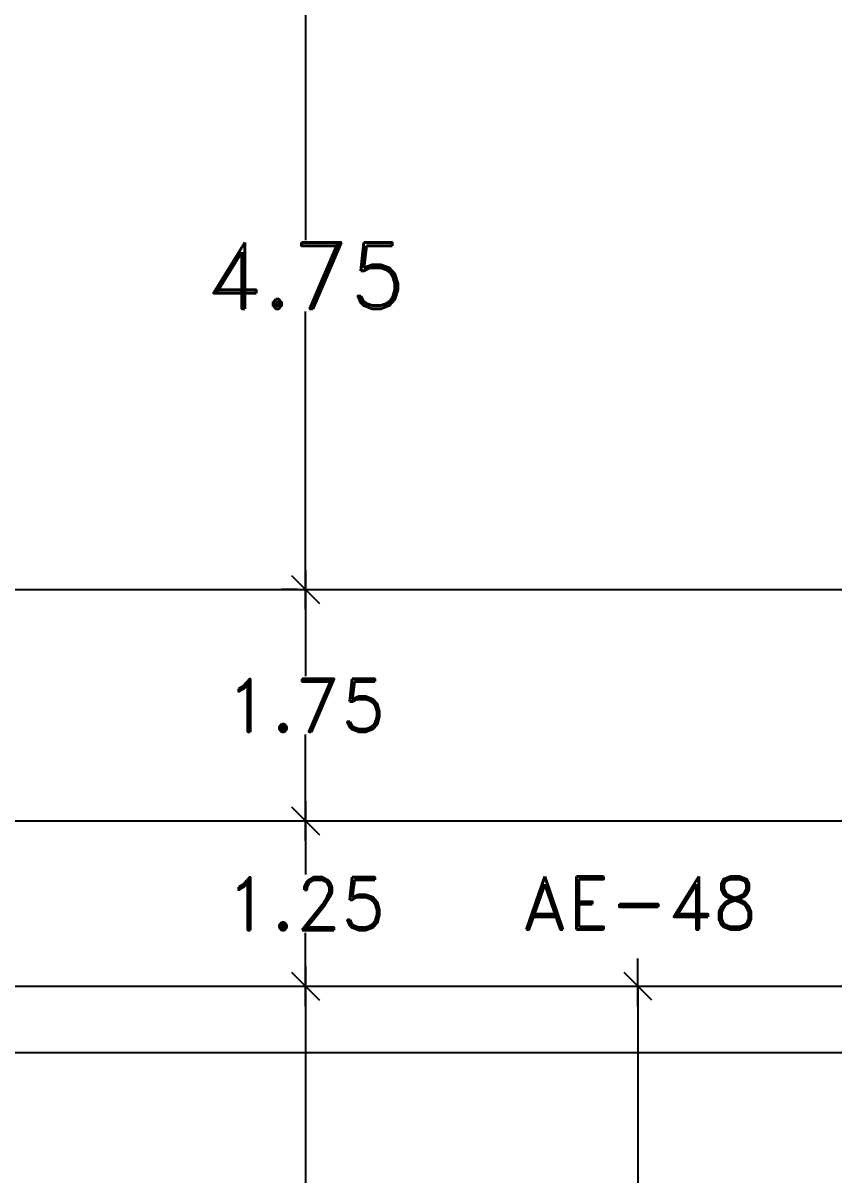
# Model space of a CAD drawing. Header units: millimetres. Extents: x 1590 to 1932, y -48 to 167.
# Drawn here: x 1642.74 to 1648.87, y -21.86 to -13.15 of the extents above; entities that cross this region are included whole.
import ezdxf

# ---------------------------------------------------------------- set-up
doc = ezdxf.new("R2010")
doc.units = ezdxf.units.MM
doc.header["$LTSCALE"] = 0.1
doc.header["$MEASUREMENT"] = 0
doc.header["$PDMODE"] = 35
doc.header["$PDSIZE"] = 0.75
doc.layers.get('0').update_dxf_attribs({"linetype": 'CONTINUOUS'})
doc.layers.get('DEFPOINTS').update_dxf_attribs({"linetype": 'CONTINUOUS'})
for name, color, linetype in [('CALLES', 3, 'CONTINUOUS'), ('TERRENO', 4, 'CONTINUOUS'), ('TEXT', 3, 'CONTINUOUS')]:
    doc.layers.add(name, color=color, linetype=linetype)
doc.styles.add('ROMAND', font='romand.shx')
doc.dimstyles.new('URBA', dxfattribs={"dimtxt": 20, "dimasz": 0.5, "dimexe": 1.25, "dimexo": 0.63, "dimgap": 0.63, "dimtad": 0, "dimtih": 1, "dimtoh": 1, "dimzin": 1, "dimdsep": 46, "dimtxsty": 'ROMAND', "dimcen": 2.5, "dimclrd": 1, "dimclre": 1, "dimclrt": 3, "dimadec": 0, "dimazin": 0, "dimtfac": 1, "dimtmove": 0, "dimatfit": 3, "dimfxl": 1, "dimtvp": 1, "dimtolj": 1, "dimtzin": 1, "dimarcsym": 0})

# ---------------------------------------------------------------- blocks, each defined once
blk = doc.blocks.new('UTP1$0$DIMBLOCK')
at = {"color": 4}
blk.add_line((-5.25, -5.25), (5.25, 5.25), dxfattribs=at)
at = {"color": 1}
blk.add_line((-7.5, 0), (10.5, 0), dxfattribs=at)
blk = doc.blocks.new('*D24')
at = {"color": 1, "linetype": 'Continuous', "lineweight": -2, "transparency": 16777216}
for p, q in [((1644.8745, -12.7042), (1644.8745, -14.7892)), ((1644.9206, -12.6842), (1645.0545, -12.6842)), ((1644.8745, -17.4142), (1644.8745, -15.3292)), ((1644.9206, -17.4342), (1645.0545, -17.4342))]:
    blk.add_line(p, q, dxfattribs=at)
at = {"layer": 'DEFPOINTS', "color": 0, "linetype": 'Continuous', "transparency": 16777216}
for p in [(1644.8581, -12.6842), (1644.8745, -12.6842), (1644.8581, -17.4342)]:
    blk.add_point(p, dxfattribs=at)
at = {"color": 1, "linetype": 'Continuous', "lineweight": -2, "transparency": 16777216, "xscale": 0.02, "yscale": 0.02, "zscale": 0.02}
for p, rotation in [((1644.8745, -12.6842), 90), ((1644.8745, -17.4342), 270)]:
    blk.add_blockref('UTP1$0$DIMBLOCK', p, dxfattribs=dict(at, rotation=rotation))
at = {"color": 3, "linetype": 'Continuous', "transparency": 16777216, "insert": (1644.8745, -15.0592), "char_height": 0.5, "attachment_point": 5, "style": 'ROMAND'}
blk.add_mtext('\\A1;4.75', dxfattribs=at)
blk = doc.blocks.new('*D84')
at = {"color": 1, "linetype": 'Continuous', "lineweight": -2, "transparency": 16777216}
for p, q in [((1642.8061, -19.1842), (1645.0545, -19.1842)), ((1644.8745, -19.2042), (1644.8745, -19.5892)), ((1644.8745, -20.4142), (1644.8745, -20.0292)), ((1642.8061, -20.4342), (1645.0545, -20.4342))]:
    blk.add_line(p, q, dxfattribs=at)
at = {"layer": 'DEFPOINTS', "color": 0, "linetype": 'Continuous', "transparency": 16777216}
for p in [(1642.7436, -19.1842), (1644.8745, -19.1842), (1642.7436, -20.4342)]:
    blk.add_point(p, dxfattribs=at)
at = {"color": 1, "linetype": 'Continuous', "lineweight": -2, "transparency": 16777216, "xscale": 0.02, "yscale": 0.02, "zscale": 0.02}
for p, rotation in [((1644.8745, -19.1842), 90), ((1644.8745, -20.4342), 270)]:
    blk.add_blockref('UTP1$0$DIMBLOCK', p, dxfattribs=dict(at, rotation=rotation))
at = {"color": 3, "linetype": 'Continuous', "transparency": 16777216, "insert": (1644.8745, -19.8092), "char_height": 0.4, "attachment_point": 5, "style": 'ROMAND'}
blk.add_mtext('\\A1;1.25', dxfattribs=at)
blk = doc.blocks.new('*D83')
at = {"color": 1, "linetype": 'Continuous', "lineweight": -2, "transparency": 16777216}
for p, q in [((1644.812, -17.4342), (1644.6945, -17.4342)), ((1644.8745, -17.4542), (1644.8745, -18.0892)), ((1644.8745, -19.1642), (1644.8745, -18.5292)), ((1642.8061, -19.1842), (1645.0545, -19.1842))]:
    blk.add_line(p, q, dxfattribs=at)
at = {"layer": 'DEFPOINTS', "color": 0, "linetype": 'Continuous', "transparency": 16777216}
for p in [(1644.8745, -17.4342), (1644.8745, -17.4342), (1642.7436, -19.1842)]:
    blk.add_point(p, dxfattribs=at)
at = {"color": 1, "linetype": 'Continuous', "lineweight": -2, "transparency": 16777216, "xscale": 0.02, "yscale": 0.02, "zscale": 0.02}
for p, rotation in [((1644.8745, -17.4342), 90), ((1644.8745, -19.1842), 270)]:
    blk.add_blockref('UTP1$0$DIMBLOCK', p, dxfattribs=dict(at, rotation=rotation))
at = {"color": 3, "linetype": 'Continuous', "transparency": 16777216, "insert": (1644.8745, -18.3092), "char_height": 0.4, "attachment_point": 5, "style": 'ROMAND'}
blk.add_mtext('\\A1;1.75', dxfattribs=at)
blk = doc.blocks.new('*D85')
at = {"color": 1, "linetype": 'Continuous', "transparency": 16777216}
for p, q in [((1642.8061, -20.4342), (1645.0545, -20.4342)), ((1644.8745, -20.4542), (1644.8745, -25.4642)), ((1644.8745, -30.9142), (1644.8745, -25.9042)), ((1642.8061, -30.9342), (1645.0545, -30.9342))]:
    blk.add_line(p, q, dxfattribs=at)
at = {"layer": 'DEFPOINTS', "color": 0, "linetype": 'Continuous', "transparency": 16777216}
for p in [(1642.7436, -20.4342), (1644.8745, -20.4342), (1642.7436, -30.9342)]:
    blk.add_point(p, dxfattribs=at)
at = {"color": 1, "linetype": 'Continuous', "transparency": 16777216, "xscale": 0.02, "yscale": 0.02, "zscale": 0.02}
for p, rotation in [((1644.8745, -20.4342), 90), ((1644.8745, -30.9342), 270)]:
    blk.add_blockref('UTP1$0$DIMBLOCK', p, dxfattribs=dict(at, rotation=rotation))
at = {"color": 3, "linetype": 'Continuous', "transparency": 16777216, "insert": (1644.8745, -25.6842), "char_height": 0.4, "attachment_point": 5, "style": 'ROMAND'}
blk.add_mtext('\\A1;10.50', dxfattribs=at)
blk = doc.blocks.new('*D97')
at = {"color": 1, "linetype": 'Continuous', "lineweight": -2, "transparency": 16777216}
for p, q in [((1644.937, -20.4342), (1647.5684, -20.4342)), ((1647.3884, -20.4542), (1647.3884, -21.957)), ((1647.3884, -23.9142), (1647.3884, -22.397)), ((1644.937, -23.9342), (1647.5684, -23.9342))]:
    blk.add_line(p, q, dxfattribs=at)
at = {"layer": 'DEFPOINTS', "color": 0, "linetype": 'Continuous', "transparency": 16777216}
for p in [(1644.8745, -20.4342), (1647.3884, -20.4342), (1644.8745, -23.9342)]:
    blk.add_point(p, dxfattribs=at)
at = {"color": 1, "linetype": 'Continuous', "lineweight": -2, "transparency": 16777216, "xscale": 0.02, "yscale": 0.02, "zscale": 0.02}
for p, rotation in [((1647.3884, -20.4342), 90), ((1647.3884, -23.9342), 270)]:
    blk.add_blockref('UTP1$0$DIMBLOCK', p, dxfattribs=dict(at, rotation=rotation))
at = {"color": 3, "linetype": 'Continuous', "transparency": 16777216, "insert": (1647.3884, -22.177), "char_height": 0.4, "attachment_point": 5, "style": 'ROMAND'}
blk.add_mtext('\\A1;3.50', dxfattribs=at)

msp = doc.modelspace()

# ---------------------------------------------------------------- linework, layer by layer
at = {"layer": 'CALLES', "color": 4, "linetype": 'Continuous'}
for p, q in [((1636.0781, -17.4342), (1655.4007, -17.4342)), ((1635.5927, -20.4342), (1655.3743, -20.4342))]:
    msp.add_line(p, q, dxfattribs=at)
at = {"layer": 'CALLES', "color": 2, "linetype": 'Continuous'}
msp.add_line((1635.5927, -19.1842), (1655.3743, -19.1842), dxfattribs=at)
at = {"layer": 'TERRENO', "color": 5, "linetype": 'Continuous'}
msp.add_line((1624.5927, -20.9342), (1657.3858, -20.9342), dxfattribs=at)

# ---------------------------------------------------------------- texts
at = {"layer": 'TEXT', "color": 2, "style": 'ROMAND'}
msp.add_text('AE-48', height=0.4, dxfattribs=at).set_placement((1646.5115, -20.004))

# ---------------------------------------------------------------- dimensions: what is measured, and where the dimension line sits
at = {"color": 3, "linetype": 'Continuous'}
for base, p1, p2, override, picture, middle in [((1644.8745, -12.6842), (1644.8581, -17.4342), (1644.8581, -12.6842), {"dimtxt": 0.5, "dimasz": 0.02, "dimexe": 0.18, "dimexo": 0.0625, "dimgap": 0.02, "dimzin": 0, "dimblk1": 'UTP1$0$DIMBLOCK', "dimblk2": 'UTP1$0$DIMBLOCK', "dimsah": 1, "dimcen": 0.09, "dimtdec": 4, "dimtofl": 0, "dimtvp": 0, "dimtzin": 0}, '*D24', (1644.8745, -15.0592)), ((1644.8745, -17.4342), (1642.7436, -19.1842), (1644.8745, -17.4342), {"dimtxt": 0.4, "dimasz": 0.02, "dimexe": 0.18, "dimexo": 0.0625, "dimgap": 0.02, "dimzin": 0, "dimblk1": 'UTP1$0$DIMBLOCK', "dimblk2": 'UTP1$0$DIMBLOCK', "dimsah": 1, "dimcen": 0.09, "dimtdec": 4, "dimtofl": 0, "dimtvp": 0, "dimtzin": 0}, '*D83', (1644.8745, -18.3092)), ((1644.8745, -19.1842), (1642.7436, -20.4342), (1642.7436, -19.1842), {"dimtxt": 0.4, "dimasz": 0.02, "dimexe": 0.18, "dimexo": 0.0625, "dimgap": 0.02, "dimzin": 0, "dimblk1": 'UTP1$0$DIMBLOCK', "dimblk2": 'UTP1$0$DIMBLOCK', "dimsah": 1, "dimcen": 0.09, "dimtdec": 4, "dimtofl": 0, "dimtvp": 0, "dimtzin": 0}, '*D84', (1644.8745, -19.8092)), ((1644.8745, -20.4342), (1642.7436, -30.9342), (1642.7436, -20.4342), {"dimtxt": 0.4, "dimasz": 0.02, "dimexe": 0.18, "dimexo": 0.0625, "dimgap": 0.02, "dimzin": 0, "dimblk1": 'UTP1$0$DIMBLOCK', "dimblk2": 'UTP1$0$DIMBLOCK', "dimsah": 1, "dimcen": 0.09, "dimtdec": 4, "dimtofl": 0, "dimtvp": 0, "dimtzin": 0}, '*D85', (1644.8745, -25.6842))]:
    dim = msp.add_linear_dim(base=base, p1=p1, p2=p2, angle=90, dimstyle='URBA', override=override, dxfattribs=at)
    dim.commit()
    dim.dimension.update_dxf_attribs({"geometry": picture, "text_midpoint": middle})
dim = msp.add_linear_dim(base=(1647.3884, -20.4342), p1=(1644.8745, -23.9342), p2=(1644.8745, -20.4342), angle=90, dimstyle='URBA', override={"dimtxt": 0.4, "dimasz": 0.02, "dimexe": 0.18, "dimexo": 0.0625, "dimgap": 0.02, "dimzin": 0, "dimblk1": 'UTP1$0$DIMBLOCK', "dimblk2": 'UTP1$0$DIMBLOCK', "dimsah": 1, "dimcen": 0.09, "dimtdec": 4, "dimtofl": 0, "dimtvp": 0, "dimtzin": 0}, dxfattribs=at)
dim.commit()
dim.dimension.update_dxf_attribs({"geometry": '*D97', "text_midpoint": (1647.3884, -22.177), "dimtype": 160})

doc.saveas('drawing.dxf')
